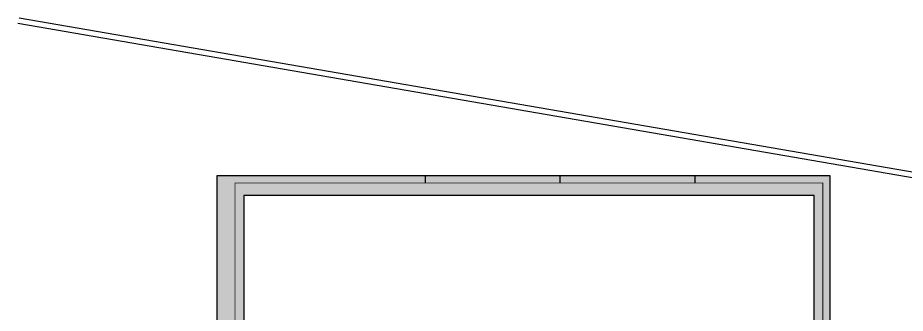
# Model space of a CAD drawing. Header units: millimetres. Extents: x -215 to 3236, y 776 to 3361.
# Drawn here: x -215 to 1002, y 2038 to 2444 of the extents above; entities that cross this region are included whole.
import ezdxf
from ezdxf.enums import TextEntityAlignment as Align

# ---------------------------------------------------------------- set-up
doc = ezdxf.new("R2010")
doc.units = ezdxf.units.MM
for name, color, linetype in [('ARQ-FOLHA', 7, 'Continuous'), ('CARIMBO', 7, 'Continuous'), ('Estradas Geral -Dezembro 2017$0$QUADRAS', 8, 'Continuous'), ('Loc. Geo', 240, 'Continuous')]:
    doc.layers.add(name, color=color, linetype=linetype)
doc.styles.add('GVTROM', font='romans.shx')

# ---------------------------------------------------------------- blocks, each defined once
blk = doc.blocks.new('Estradas Geral -Dezembro 2017$0$camping club')
at = {"layer": 'Estradas Geral -Dezembro 2017$0$QUADRAS'}
for p, q in [((668772.6, 8706919.6), (666942.2, 8707235.4)), ((666943.9, 8707243.3), (668774.6, 8706927.4))]:
    blk.add_line(p, q, dxfattribs=at)
blk = doc.blocks.new('PRANCHA')
at = {"true_color": 0xffffff}
h = blk.add_hatch(color=7, dxfattribs=at)
h.dxf.hatch_style = 1
h.paths.add_polyline_path([(831, 584), (25, 584), (25, 568.6), (831, 568.6)], flags=0)
h.paths.add_polyline_path([(841, 594), (0, 594), (0, 0), (841, 0)])
h.paths.add_polyline_path([(25, 584), (831, 584), (831, 568.6), (831, 107.4), (831, 10), (25, 10)], flags=16)
h = blk.add_hatch(color=7, dxfattribs=at)
h.dxf.hatch_style = 1
h.paths.add_polyline_path([(831, 584), (25, 584), (25, 88.6), (831, 88.6)])
h.paths.add_polyline_path([(36.8, 119.2), (36.8, 566.9), (819.2, 566.9), (819.2, 119.2)], flags=16)
blk.add_lwpolyline([(36.8, 119.2), (819.2, 119.2), (819.2, 566.9), (36.8, 566.9)], close=True)
at = {"layer": 'ARQ-FOLHA'}
for p, q in [((841, 594), (0, 594)), ((0, 594), (0, 0)), ((286, 584), (286, 594)), ((471, 584), (471, 594)), ((656, 584), (656, 594)), ((841, 0), (841, 594))]:
    blk.add_line(p, q, dxfattribs=at)
at = {"layer": 'ARQ-FOLHA', "const_width": 1}
blk.add_lwpolyline([(25, 584), (25, 10), (831, 10), (831, 584), (25, 584)], dxfattribs=at)
at = {"layer": 'CARIMBO', "color": 7, "style": 'GVTROM'}
blk.add_attdef('PAGE', text='', height=7.45, dxfattribs=at).set_placement((624.3, 30.6), align=Align.CENTER)

msp = doc.modelspace()

# ---------------------------------------------------------------- block references
msp.add_blockref('PRANCHA', (58.328, 1632.666))
at = {"layer": 'Loc. Geo'}
msp.add_blockref('Estradas Geral -Dezembro 2017$0$camping club', (-667156.879, -8704799.763), dxfattribs=at)

doc.saveas('drawing.dxf')
